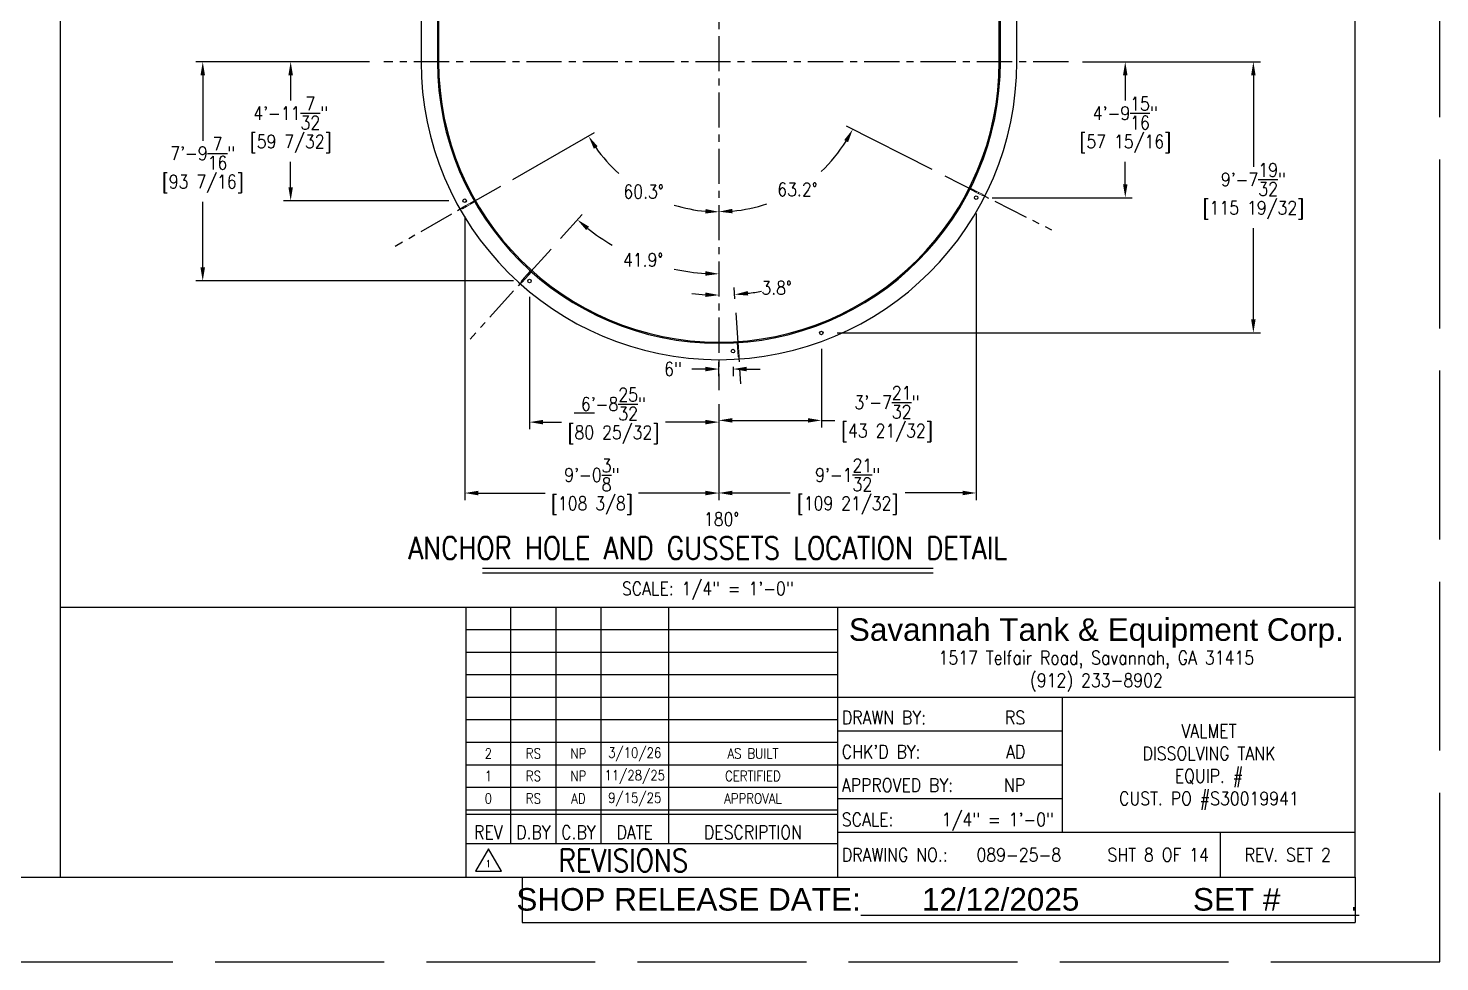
# Model space of a CAD drawing. Extents: x -965 to 2071, y 36 to 900.
# Drawn here: x 514 to 1116, y 36 to 434 of the extents above; entities that cross this region are included whole.
import ezdxf
from ezdxf.enums import TextEntityAlignment as Align

# ---------------------------------------------------------------- set-up
doc = ezdxf.new("R2010")
doc.units = 0
doc.header["$LTSCALE"] = 12
doc.header["$MEASUREMENT"] = 0
doc.header["$PDMODE"] = 33
doc.header["$PDSIZE"] = -0.5
doc.linetypes.add('AM_ISO02W050', pattern=[7.5, 6, -1.5])
doc.linetypes.add('CENTER', pattern=[2, 1.25, -0.25, 0.25, -0.25])
doc.layers.get('0').update_dxf_attribs({"linetype": 'CONTINUOUS'})
doc.layers.get('Defpoints').update_dxf_attribs({"linetype": 'CONTINUOUS'})
for name, color, linetype in [('CENTER', 6, 'CENTER'), ('DIM', 1, 'CONTINUOUS'), ('SHELL', 40, 'CONTINUOUS'), ('SHOP TAG', 11, 'CONTINUOUS'), ('TEXT', 4, 'CONTINUOUS')]:
    doc.layers.add(name, color=color, linetype=linetype)
doc.layers.add('Equipment-AM_0', color=7, linetype='CONTINUOUS', lineweight=50)
doc.styles.add('ROMANS', font='ROMANS.shx', dxfattribs={"width": 0.85, "height": 5.76})
doc.styles.get("Standard").update_dxf_attribs({"font": 'sanss___.ttf'})
doc.dimstyles.get("Standard").update_dxf_attribs({"dimtxt": 0.18, "dimasz": 0.18, "dimexe": 0.18, "dimexo": 0.0625, "dimgap": 0.09, "dimtad": 0, "dimtih": 1, "dimtoh": 1, "dimdec": 4, "dimzin": 0, "dimdsep": 46, "dimtxsty": 'Standard', "dimcen": 0.09, "dimadec": 0, "dimazin": 0, "dimtfac": 1, "dimtdec": 4, "dimtofl": 0, "dimtmove": 0, "dimatfit": 3, "dimfxl": 1, "dimtolj": 1, "dimtzin": 0, "dimarcsym": 0})

# ---------------------------------------------------------------- blocks, each defined once
blk = doc.blocks.new('*D222')
at = {"layer": 'Defpoints', "color": 0, "transparency": 16777216}
for p in [(727.96, 325.46), (808.73, 279.66), (727.96, 266.03)]:
    blk.add_point(p, dxfattribs=at)
at = {"layer": 'DIM', "color": 0, "lineweight": -2, "transparency": 16777216}
for p, q in [((727.96, 319.46), (727.96, 263.03)), ((808.73, 273.66), (808.73, 263.03)), ((733.72, 266.03), (741.55, 266.03)), ((802.97, 266.03), (785.9, 266.03))]:
    blk.add_line(p, q, dxfattribs=at)
at = {"layer": 'DIM', "color": 0, "transparency": 16777216}
for points in [[(733.72, 266.99), (733.72, 265.07), (727.96, 266.03)], [(802.97, 266.99), (802.97, 265.07), (808.73, 266.03)]]:
    blk.add_solid(points, dxfattribs=at)
at = {"layer": 'DIM', "color": 0, "transparency": 16777216, "char_height": 5.76, "attachment_point": 5, "style": 'ROMANS'}
for s, insert in [('\\A1;6\'-8{\\H1x;\\S25/32;}"', (763.73, 273.71)), ('\\A1;[80 25/32]', (763.73, 260.68))]:
    blk.add_mtext(s, dxfattribs=dict(at, insert=insert))
blk = doc.blocks.new('*D223')
at = {"layer": 'Defpoints', "color": 0, "transparency": 16777216}
for p in [(852.38, 303.29), (808.73, 279.66), (852.38, 266.78)]:
    blk.add_point(p, dxfattribs=at)
at = {"layer": 'DIM', "color": 0, "lineweight": -2, "transparency": 16777216}
for p, q in [((852.38, 297.29), (852.38, 263.78)), ((808.73, 273.66), (808.73, 263.78)), ((814.49, 266.78), (846.62, 266.78)), ((852.38, 266.78), (858.14, 266.78))]:
    blk.add_line(p, q, dxfattribs=at)
at = {"layer": 'DIM', "color": 0, "transparency": 16777216}
for points in [[(814.49, 267.74), (814.49, 265.82), (808.73, 266.78)], [(846.62, 267.74), (846.62, 265.82), (852.38, 266.78)]]:
    blk.add_solid(points, dxfattribs=at)
at = {"layer": 'DIM', "color": 0, "transparency": 16777216, "char_height": 5.76, "attachment_point": 5, "style": 'ROMANS'}
for s, insert in [('\\A1;3\'-7{\\H1x;\\S21/32;}"', (880.32, 274.46)), ('\\A1;[43 21/32]', (880.32, 261.44))]:
    blk.add_mtext(s, dxfattribs=dict(at, insert=insert))
blk = doc.blocks.new('*D224')
at = {"layer": 'Defpoints', "color": 0, "transparency": 16777216}
for p in [(700.35, 359.67), (808.73, 279.66), (700.35, 235.8)]:
    blk.add_point(p, dxfattribs=at)
at = {"layer": 'DIM', "color": 0, "lineweight": -2, "transparency": 16777216}
for p, q in [((700.35, 353.67), (700.35, 232.8)), ((808.73, 273.66), (808.73, 232.8)), ((706.11, 235.8), (734.7, 235.8)), ((802.97, 235.8), (774.38, 235.8))]:
    blk.add_line(p, q, dxfattribs=at)
at = {"layer": 'DIM', "color": 0, "transparency": 16777216}
for points in [[(706.11, 236.76), (706.11, 234.84), (700.35, 235.8)], [(802.97, 236.76), (802.97, 234.84), (808.73, 235.8)]]:
    blk.add_solid(points, dxfattribs=at)
at = {"layer": 'DIM', "color": 0, "transparency": 16777216, "char_height": 5.76, "attachment_point": 5, "style": 'ROMANS'}
for s, insert in [('\\A1;9\'-0{\\H1x;\\S3/8;}"', (754.54, 243.48)), ('\\A1;[108 3/8]', (754.54, 230.45))]:
    blk.add_mtext(s, dxfattribs=dict(at, insert=insert))
blk = doc.blocks.new('*D226')
at = {"layer": 'Defpoints', "color": 0, "transparency": 16777216}
for p in [(957.68, 419.64), (919.13, 361.7), (981.93, 361.7)]:
    blk.add_point(p, dxfattribs=at)
at = {"layer": 'DIM', "color": 0, "lineweight": -2, "transparency": 16777216}
for p, q in [((963.68, 419.64), (984.93, 419.64)), ((981.93, 413.88), (981.93, 403.06)), ((981.93, 367.46), (981.93, 377)), ((925.13, 361.7), (984.93, 361.7))]:
    blk.add_line(p, q, dxfattribs=at)
at = {"layer": 'DIM', "color": 0, "transparency": 16777216}
for points in [[(980.97, 413.88), (982.89, 413.88), (981.93, 419.64)], [(980.97, 367.46), (982.89, 367.46), (981.93, 361.7)]]:
    blk.add_solid(points, dxfattribs=at)
at = {"layer": 'DIM', "color": 0, "transparency": 16777216, "char_height": 5.76, "attachment_point": 5, "style": 'ROMANS'}
for s, insert in [('\\A1;4\'-9{\\H1x;\\S15/16;}"', (981.93, 397.71)), ('\\A1;[57 15/16]', (981.93, 384.68))]:
    blk.add_mtext(s, dxfattribs=dict(at, insert=insert))
blk = doc.blocks.new('*D227')
at = {"layer": 'Defpoints', "color": 0, "transparency": 16777216}
for p in [(957.68, 419.64), (853.13, 304.04), (1036.54, 304.04)]:
    blk.add_point(p, dxfattribs=at)
at = {"layer": 'DIM', "color": 0, "lineweight": -2, "transparency": 16777216}
for p, q in [((963.68, 419.64), (1039.54, 419.64)), ((1036.54, 413.88), (1036.54, 374.81)), ((1036.54, 309.8), (1036.54, 348.75)), ((859.13, 304.04), (1039.54, 304.04))]:
    blk.add_line(p, q, dxfattribs=at)
at = {"layer": 'DIM', "color": 0, "transparency": 16777216}
for points in [[(1035.58, 413.88), (1037.5, 413.88), (1036.54, 419.64)], [(1035.58, 309.8), (1037.5, 309.8), (1036.54, 304.04)]]:
    blk.add_solid(points, dxfattribs=at)
at = {"layer": 'DIM', "color": 0, "transparency": 16777216, "char_height": 5.76, "attachment_point": 5, "style": 'ROMANS'}
for s, insert in [('\\A1;9\'-7{\\H1x;\\S19/32;}"', (1036.54, 369.46)), ('\\A1;[115 19/32]', (1036.54, 356.43))]:
    blk.add_mtext(s, dxfattribs=dict(at, insert=insert))
blk = doc.blocks.new('*D228')
at = {"layer": 'Defpoints', "color": 0, "transparency": 16777216}
for p in [(665.81, 419.64), (626.16, 360.42), (699.6, 360.42)]:
    blk.add_point(p, dxfattribs=at)
at = {"layer": 'DIM', "color": 0, "lineweight": -2, "transparency": 16777216}
for p, q in [((659.81, 419.64), (623.16, 419.64)), ((626.16, 413.88), (626.16, 403.06)), ((626.16, 366.18), (626.16, 377)), ((693.6, 360.42), (623.16, 360.42))]:
    blk.add_line(p, q, dxfattribs=at)
at = {"layer": 'DIM', "color": 0, "transparency": 16777216}
for points in [[(625.2, 413.88), (627.12, 413.88), (626.16, 419.64)], [(625.2, 366.18), (627.12, 366.18), (626.16, 360.42)]]:
    blk.add_solid(points, dxfattribs=at)
at = {"layer": 'DIM', "color": 0, "transparency": 16777216, "char_height": 5.76, "attachment_point": 5, "style": 'ROMANS'}
for s, insert in [('\\A1;4\'-11{\\H1x;\\S7/32;}"', (626.16, 397.71)), ('\\A1;[59 7/32]', (626.16, 384.68))]:
    blk.add_mtext(s, dxfattribs=dict(at, insert=insert))
blk = doc.blocks.new('*D229')
at = {"layer": 'Defpoints', "color": 0, "transparency": 16777216}
for p in [(665.81, 419.64), (588.68, 326.21), (727.21, 326.21)]:
    blk.add_point(p, dxfattribs=at)
at = {"layer": 'DIM', "color": 0, "lineweight": -2, "transparency": 16777216}
for p, q in [((659.81, 419.64), (585.68, 419.64)), ((588.68, 413.88), (588.68, 385.95)), ((588.68, 331.97), (588.68, 359.89)), ((721.21, 326.21), (585.68, 326.21))]:
    blk.add_line(p, q, dxfattribs=at)
at = {"layer": 'DIM', "color": 0, "transparency": 16777216}
for points in [[(587.72, 413.88), (589.64, 413.88), (588.68, 419.64)], [(587.72, 331.97), (589.64, 331.97), (588.68, 326.21)]]:
    blk.add_solid(points, dxfattribs=at)
at = {"layer": 'DIM', "color": 0, "transparency": 16777216, "char_height": 5.76, "attachment_point": 5, "style": 'ROMANS'}
for s, insert in [('\\A1;7\'-9{\\H1x;\\S7/16;}"', (588.68, 380.6)), ('\\A1;[93 7/16]', (588.68, 367.57))]:
    blk.add_mtext(s, dxfattribs=dict(at, insert=insert))
blk = doc.blocks.new('*D240')
at = {"layer": 'Defpoints', "color": 0, "transparency": 16777216}
for p in [(808.73, 814.57), (935.67, 754.35), (858.77, 742.05), (904.91, 737.21), (808.73, 279.66)]:
    blk.add_point(p, dxfattribs=at)
at = {"layer": 'DIM', "color": 0, "lineweight": -2, "transparency": 16777216}
blk.add_line((899.67, 734.29), (873.3, 719.61), dxfattribs=at)
for start, end in [(70.32793, 85.7084), (33.4106, 49.66818)]:
    blk.add_arc((808.73, 683.64), 76.92, start, end, dxfattribs=at)
at = {"layer": 'DIM', "color": 0, "transparency": 16777216}
for points in [[(814.45, 759.38), (814.52, 761.3), (808.73, 760.55)], [(873.75, 726.49), (872.11, 725.49), (875.92, 721.07)]]:
    blk.add_solid(points, dxfattribs=at)
at = {"layer": 'DIM', "color": 0, "transparency": 16777216, "insert": (847.7, 749.95), "char_height": 5.76, "attachment_point": 5, "style": 'ROMANS'}
blk.add_mtext('\\A1;60.9°', dxfattribs=at)
blk = doc.blocks.new('*D241')
at = {"layer": 'Defpoints', "color": 0, "transparency": 16777216}
for p in [(760.51, 820.71), (808.73, 814.57), (772.2, 787.5), (787.88, 774.53), (808.73, 279.66)]:
    blk.add_point(p, dxfattribs=at)
at = {"layer": 'DIM', "color": 0, "lineweight": -2, "transparency": 16777216}
blk.add_line((774.19, 781.84), (778.78, 768.78), dxfattribs=at)
for start, end in [(82.92116, 86.46058), (112.91775, 116.45717)]:
    blk.add_arc((808.73, 683.64), 93.26, start, end, dxfattribs=at)
at = {"layer": 'DIM', "color": 0, "transparency": 16777216}
for points in [[(814.46, 775.76), (814.51, 777.67), (808.73, 776.89)], [(772.07, 770.43), (772.76, 768.64), (777.78, 771.61)]]:
    blk.add_solid(points, dxfattribs=at)
at = {"layer": 'DIM', "color": 0, "transparency": 16777216, "insert": (793.22, 775.59), "char_height": 5.76, "attachment_point": 5, "style": 'ROMANS'}
blk.add_mtext('\\A1;19.4°', dxfattribs=at)
blk = doc.blocks.new('*D242')
at = {"layer": 'Defpoints', "color": 0, "transparency": 16777216}
for p in [(808.73, 814.57), (682.5, 755.63), (782.67, 754.84), (713.09, 738.18), (808.73, 279.66)]:
    blk.add_point(p, dxfattribs=at)
at = {"layer": 'DIM', "color": 0, "lineweight": -2, "transparency": 16777216}
blk.add_line((718.3, 735.21), (745.47, 719.71), dxfattribs=at)
for start, end in [(94.35378, 109.25702), (130.23379, 145.9475)]:
    blk.add_arc((808.73, 683.64), 75.82, start, end, dxfattribs=at)
at = {"layer": 'DIM', "color": 0, "transparency": 16777216}
for points in [[(802.94, 760.2), (803.01, 758.28), (808.73, 759.46)], [(746.72, 725.58), (745.09, 726.6), (742.87, 721.2)]]:
    blk.add_solid(points, dxfattribs=at)
at = {"layer": 'DIM', "color": 0, "transparency": 16777216, "insert": (770.65, 749.2), "char_height": 5.76, "attachment_point": 5, "style": 'ROMANS'}
blk.add_mtext('\\A1;60.3°', dxfattribs=at)
blk = doc.blocks.new('*D244')
at = {"layer": 'Defpoints', "color": 0, "transparency": 16777216}
for p in [(808.73, 814.57), (737.14, 339.81), (766.38, 339.75), (702.66, 301.38), (808.73, 279.66)]:
    blk.add_point(p, dxfattribs=at)
at = {"layer": 'DIM', "color": 0, "lineweight": -2, "transparency": 16777216}
blk.add_line((741.15, 344.28), (750.36, 354.56), dxfattribs=at)
for start, end in [(231.76296, 239.77705), (257.78745, 266.34939)]:
    blk.add_arc((808.73, 419.64), 90.42, start, end, dxfattribs=at)
at = {"layer": 'DIM', "color": 0, "transparency": 16777216}
for points in [[(752.15, 347.88), (753.38, 349.35), (748.36, 352.32)], [(803, 330.36), (802.94, 328.44), (808.73, 329.22)]]:
    blk.add_solid(points, dxfattribs=at)
at = {"layer": 'DIM', "color": 0, "transparency": 16777216, "insert": (776.41, 335.19), "char_height": 5.76, "attachment_point": 5, "style": 'ROMANS'}
blk.add_mtext('\\A1;41.9°', dxfattribs=at)
blk = doc.blocks.new('*D245')
at = {"layer": 'Defpoints', "color": 0, "transparency": 16777216}
for p in [(808.73, 814.57), (904.95, 371.01), (831.69, 360.01), (950.51, 347.99), (808.73, 279.66)]:
    blk.add_point(p, dxfattribs=at)
at = {"layer": 'DIM', "color": 0, "lineweight": -2, "transparency": 16777216}
blk.add_line((899.6, 373.71), (863.08, 392.17), dxfattribs=at)
for start, end in [(312.98081, 328.02283), (275.16666, 288.61805)]:
    blk.add_arc((808.73, 419.64), 63.9, start, end, dxfattribs=at)
at = {"layer": 'DIM', "color": 0, "transparency": 16777216}
for points in [[(862.09, 386.27), (863.77, 385.33), (865.76, 390.82)], [(814.52, 355.04), (814.44, 356.96), (808.73, 355.74)]]:
    blk.add_solid(points, dxfattribs=at)
at = {"layer": 'DIM', "color": 0, "transparency": 16777216, "insert": (842.2, 365.21), "char_height": 5.76, "attachment_point": 5, "style": 'ROMANS'}
blk.add_mtext('\\A1;63.2°', dxfattribs=at)
blk = doc.blocks.new('*D246')
at = {"layer": 'Defpoints', "color": 0, "transparency": 16777216}
for p in [(808.73, 814.57), (767.43, 370.76), (715.59, 366.51), (670.74, 340.93), (808.73, 279.66)]:
    blk.add_point(p, dxfattribs=at)
at = {"layer": 'DIM', "color": 0, "lineweight": -2, "transparency": 16777216}
blk.add_line((720.8, 369.49), (755.75, 389.42), dxfattribs=at)
for start, end in [(214.85803, 228.13213), (252.6675, 264.84069)]:
    blk.add_arc((808.73, 419.64), 63.99, start, end, dxfattribs=at)
at = {"layer": 'DIM', "color": 0, "transparency": 16777216}
for points in [[(755.41, 382.55), (757.03, 383.58), (753.14, 387.93)], [(803.02, 356.87), (802.93, 354.95), (808.73, 355.65)]]:
    blk.add_solid(points, dxfattribs=at)
at = {"layer": 'DIM', "color": 0, "transparency": 16777216, "insert": (776.59, 364.3), "char_height": 5.76, "attachment_point": 5, "style": 'ROMANS'}
blk.add_mtext('\\A1;60.3°', dxfattribs=at)
blk = doc.blocks.new('*D282')
at = {"layer": 'Defpoints', "color": 0, "transparency": 16777216}
for p in [(814.73, 295.56), (808.73, 288.65), (808.73, 279.66)]:
    blk.add_point(p, dxfattribs=at)
at = {"layer": 'DIM', "color": 0, "lineweight": -2, "transparency": 16777216}
for p, q in [((808.73, 285.66), (808.73, 291.65)), ((814.73, 289.56), (814.73, 285.65)), ((802.97, 288.65), (797.21, 288.65)), ((820.49, 288.65), (826.25, 288.65))]:
    blk.add_line(p, q, dxfattribs=at)
at = {"layer": 'DIM', "color": 0, "transparency": 16777216}
for points in [[(802.97, 289.61), (802.97, 287.69), (808.73, 288.65)], [(820.49, 289.61), (820.49, 287.69), (814.73, 288.65)]]:
    blk.add_solid(points, dxfattribs=at)
at = {"layer": 'DIM', "color": 0, "transparency": 16777216, "insert": (789.14, 288.65), "char_height": 5.76, "attachment_point": 5, "style": 'ROMANS'}
blk.add_mtext('\\A1;6"', dxfattribs=at)
blk = doc.blocks.new('*D283')
at = {"layer": 'Defpoints', "color": 0, "transparency": 16777216}
for p in [(857.03, 820.68), (808.73, 814.57), (831.99, 784.84), (845.33, 787.47), (808.73, 279.66)]:
    blk.add_point(p, dxfattribs=at)
at = {"layer": 'DIM', "color": 0, "lineweight": -2, "transparency": 16777216}
blk.add_line((843.33, 781.81), (842.25, 778.74), dxfattribs=at)
for start, end in [(93.17868, 96.35736), (64.22694, 67.40562)]:
    blk.add_arc((808.73, 683.64), 103.84, start, end, dxfattribs=at)
at = {"layer": 'DIM', "color": 0, "transparency": 16777216}
for points in [[(802.94, 788.27), (803, 786.35), (808.73, 787.47)], [(848.28, 778.61), (848.97, 780.4), (843.25, 781.57)]]:
    blk.add_solid(points, dxfattribs=at)
at = {"layer": 'DIM', "color": 0, "transparency": 16777216, "insert": (826.24, 785.99), "char_height": 5.76, "attachment_point": 5, "style": 'ROMANS'}
blk.add_mtext('\\A1;19.4°', dxfattribs=at)
blk = doc.blocks.new('*D284')
at = {"layer": 'Defpoints', "color": 0, "transparency": 16777216}
for p in [(918.38, 360.95), (808.73, 279.66), (918.38, 235.83)]:
    blk.add_point(p, dxfattribs=at)
at = {"layer": 'DIM', "color": 0, "lineweight": -2, "transparency": 16777216}
for p, q in [((918.38, 354.95), (918.38, 232.83)), ((808.73, 273.66), (808.73, 232.83)), ((814.49, 235.83), (839.05, 235.83)), ((912.62, 235.83), (888.06, 235.83))]:
    blk.add_line(p, q, dxfattribs=at)
at = {"layer": 'DIM', "color": 0, "transparency": 16777216}
for points in [[(814.49, 236.79), (814.49, 234.87), (808.73, 235.83)], [(912.62, 236.79), (912.62, 234.87), (918.38, 235.83)]]:
    blk.add_solid(points, dxfattribs=at)
at = {"layer": 'DIM', "color": 0, "transparency": 16777216, "char_height": 5.76, "attachment_point": 5, "style": 'ROMANS'}
for s, insert in [('\\A1;9\'-1{\\H1x;\\S21/32;}"', (863.56, 243.51)), ('\\A1;[109 21/32]', (863.56, 230.48))]:
    blk.add_mtext(s, dxfattribs=dict(at, insert=insert))
blk = doc.blocks.new('*D285')
at = {"layer": 'Defpoints', "color": 0, "transparency": 16777216}
for p in [(808.73, 814.57), (810.94, 320.2), (815.89, 312.65), (808.73, 279.66), (817.91, 282.41)]:
    blk.add_point(p, dxfattribs=at)
at = {"layer": 'DIM', "color": 0, "lineweight": -2, "transparency": 16777216}
blk.add_line((815.49, 318.64), (815.17, 323.39), dxfattribs=at)
for start, end in [(263.36273, 266.68137), (277.14786, 280.46649)]:
    blk.add_arc((808.73, 419.64), 99.46, start, end, dxfattribs=at)
at = {"layer": 'DIM', "color": 0, "transparency": 16777216}
for points in [[(803, 321.3), (802.94, 319.38), (808.73, 320.18)], [(821.2, 319.99), (821.01, 321.91), (815.37, 320.4)]]:
    blk.add_solid(points, dxfattribs=at)
at = {"layer": 'DIM', "color": 0, "transparency": 16777216, "insert": (833.32, 323.26), "char_height": 5.76, "attachment_point": 5, "style": 'ROMANS'}
blk.add_mtext('\\A1;3.8°', dxfattribs=at)

msp = doc.modelspace()

# ---------------------------------------------------------------- linework, layer by layer
for p, q in [((528, 72), (528, 888)), ((1080, 72), (1080, 888)), ((528, 187.2), (1080, 187.2)), ((700.834859, 187.2), (700.834859, 72)), ((720.034859, 86.4), (720.034859, 187.2)), ((739.234859, 187.2), (739.234859, 86.4)), ((758.434859, 187.2), (758.434859, 86.4)), ((787.234859, 187.2), (787.234859, 86.4)), ((859.2, 187.2), (859.2, 72)), ((700.834859, 177.6), (859.2, 177.6)), ((700.834859, 168), (859.2, 168)), ((700.834859, 158.4), (859.2, 158.4)), ((700.834859, 148.8), (1080, 148.8)), ((955.2, 91.2), (955.2, 148.8)), ((700.834859, 139.2), (859.2, 139.2)), ((859.2, 134.4), (955.2, 134.4)), ((700.834859, 129.6), (859.2, 129.6)), ((700.834859, 120), (955.2, 120)), ((700.834859, 110.4), (859.2, 110.4)), ((859.2, 105.6), (955.2, 105.6)), ((700.834859, 100.8), (859.2, 100.8)), ((700.834859, 98.88), (859.2, 98.88)), ((859.2, 91.2), (1080, 91.2)), ((1022.4, 91.2), (1022.4, 72)), ((700.834859, 86.4), (859.2, 86.4)), ((-24, 72), (1080, 72))]:
    msp.add_line(p, q)
at = {"layer": 'CENTER'}
for p, q in [((808.727548, 814.570293), (808.727548, 279.655073)), ((957.683258, 419.636051), (665.808433, 419.636051)), ((904.952625, 371.007104), (950.506808, 347.985538)), ((715.590715, 366.514482), (670.738674, 340.93265)), ((737.138985, 339.814697), (702.663976, 301.375012)), ((815.88808, 312.654288), (817.91236, 282.41058)), ((755.722384, 269.884232), (746.951016, 269.884232))]:
    msp.add_line(p, q, dxfattribs=at)
at = {"layer": 'Defpoints', "linetype": 'AM_ISO02W050'}
for p, q in [((1116, 36), (1116, 900)), ((-36, 36), (1116, 36))]:
    msp.add_line(p, q, dxfattribs=at)
at = {"layer": 'DIM'}
for p, q in [((708, 203.733198), (900, 203.733198)), ((708, 201.813198), (900, 201.813198))]:
    msp.add_line(p, q, dxfattribs=at)
for centre in [(700.352548, 360.417301), (918.383798, 361.698551), (727.958486, 326.208645), (852.383798, 304.042301), (814.727548, 296.310433)]:
    msp.add_circle(centre, 0.75, dxfattribs=at)
at = {"layer": 'Equipment-AM_0', "lineweight": 18}
for p, q in [((915.719603, 365.285721), (915.937594, 365.735778)), ((919.282085, 363.485361), (915.719603, 365.285721)), ((919.507606, 363.931612), (915.937594, 365.735778)), ((919.282085, 363.485361), (919.507606, 363.931612)), ((921.067092, 362.583278), (919.282085, 363.485361)), ((921.292612, 363.02953), (919.507606, 363.931612)), ((921.067092, 362.583278), (921.292612, 363.02953)), ((699.154439, 357.427685), (700.890367, 358.420937)), ((699.154439, 357.427685), (699.402752, 356.993702)), ((699.402752, 356.993702), (701.138681, 357.986955)), ((700.890367, 358.420937), (704.362225, 360.407443)), ((700.890367, 358.420937), (701.138681, 357.986955)), ((701.138681, 357.986955), (704.610453, 359.973412)), ((704.362225, 360.407443), (704.486382, 360.190452)), ((724.414916, 326.001777), (725.750261, 327.490688)), ((724.414916, 326.001777), (724.787144, 325.667941)), ((724.787144, 325.667941), (726.122488, 327.156852)), ((725.750261, 327.490688), (728.419531, 330.466929)), ((725.750261, 327.490688), (726.122488, 327.156852)), ((726.122488, 327.156852), (728.793177, 330.134674)), ((728.419531, 330.466929), (728.793177, 330.134674)), ((816.492172, 299.885391), (816.990914, 299.920901)), ((816.759161, 295.89644), (816.492172, 299.885391)), ((816.759161, 295.89644), (817.258045, 295.929831)), ((816.892727, 293.900905), (816.759161, 295.89644)), ((817.258045, 295.929831), (816.990914, 299.920901)), ((817.391611, 293.934296), (817.258045, 295.929831)), ((816.892727, 293.900905), (817.391611, 293.934296))]:
    msp.add_line(p, q, dxfattribs=at)
at = {"layer": 'SHELL'}
for p, q in [((681.727548, 683.636051), (681.727548, 419.636051)), ((935.727548, 419.636051), (935.727548, 683.636051))]:
    msp.add_line(p, q, dxfattribs=at)
for points in [[(928.727548, 683.636051, 1), (688.727548, 683.636051), (688.727548, 419.636051, 1), (928.727548, 419.636051)], [(928.227548, 683.636051, 1), (689.227548, 683.636051), (689.227548, 419.636051, 1), (928.227548, 419.636051)]]:
    msp.add_lwpolyline(points, format="xyb", close=True, dxfattribs=at)
msp.add_arc((808.727548, 419.636051), 127, 180, 0, dxfattribs=at)
at = {"layer": 'SHOP TAG'}
for p, q in [((724.8, 72), (724.8, 52.8)), ((1080, 72), (1080, 52.8)), ((724.8, 52.8), (1080, 52.8))]:
    msp.add_line(p, q, dxfattribs=at)
at = {"layer": 'TEXT'}
for p, q in [((710.434859, 84.20148), (704.892296, 74.60148)), ((715.977421, 74.60148), (710.434859, 84.20148)), ((704.892296, 74.60148), (715.977421, 74.60148))]:
    msp.add_line(p, q, dxfattribs=at)

# ---------------------------------------------------------------- texts
at = {"layer": 'DIM', "style": 'ROMANS', "width": 0.85}
msp.add_text('180%%D', height=5.76, dxfattribs=at).set_placement((809.868488, 224.682757), align=Align.MIDDLE_CENTER)
for s, height, p in [('ANCHOR HOLE AND GUSSETS LOCATION DETAIL', 9.6, (804, 207.573198)), ('SCALE: 1/4" = 1\'-0"', 5.76, (804, 192.213198))]:
    msp.add_text(s, height=height, dxfattribs=at).set_placement(p, align=Align.CENTER)
at = {"layer": 'SHOP TAG'}
msp.add_text('SHOP RELEASE DATE:%%U       12/12/2025             SET #        .', height=9.6, dxfattribs=at).set_placement((901.97319, 62.608987), align=Align.MIDDLE_CENTER)
at = {"layer": 'TEXT'}
msp.add_text('Savannah Tank & Equipment Corp.', height=9.6, dxfattribs=at).set_placement((969.6, 177.6), align=Align.MIDDLE_CENTER)
at = {"layer": 'TEXT', "style": 'ROMANS', "width": 0.85}
for s, height, p in [('1517 Telfair Road, Savannah, GA 31415', 5.76, (969.6, 165.6)), ('(912) 233-8902', 5.76, (969.6, 156)), ('VALMET', 5.76, (1017.6, 134.4)), ('DISSOLVING TANK', 5.76, (1017.6, 124.8)), ('EQUIP. #', 5.76, (1017.6, 115.2)), ('CUST. PO #S30019941', 5.76, (1017.6, 105.6)), ('REV. SET 2', 5.76, (1051.2, 81.6)), ('1', 2.88, (710.434859, 77.80148)), ('REVISIONS', 9.6, (768.034859, 79.2))]:
    msp.add_text(s, height=height, dxfattribs=at).set_placement(p, align=Align.MIDDLE_CENTER)
for s, p in [('DRAWN BY:', (861.12, 140.096338)), ("CHK'D BY:", (861.12, 125.519024)), ('APPROVED BY:', (861.12, 111.296338)), ('SCALE:', (861.12, 96.639409)), ('SCALE:', (861.12, 96.637291)), ('DRAWING NO.:', (861.12, 81.6)), ('089-25-8', (918.514066, 81.6))]:
    msp.add_text(s, height=5.76, dxfattribs=at).set_placement(p, align=Align.MIDDLE_LEFT)
for s, p in [('RS', (939.271871, 140.096338)), ('AD', (939.271871, 125.519024)), ('NP', (939.271871, 111.296338)), ('1/4" = 1\'-0"', (951.507885, 96.637291)), ('SHT 8 OF 14', (1017.594046, 81.6))]:
    msp.add_text(s, height=5.76, dxfattribs=at).set_placement(p, align=Align.MIDDLE_RIGHT)
for s, height, p in [('2', 4.32, (710.434859, 124.8)), ('RS', 4.32, (729.634859, 124.8)), ('NP', 4.32, (748.834859, 124.8)), ('3/10/26', 4.32, (772.834859, 124.8)), ('AS BUILT', 4.32, (823.217429, 124.8)), ('1', 4.32, (710.434859, 115.2)), ('RS', 4.32, (729.634859, 115.2)), ('NP', 4.32, (748.834859, 115.2)), ('11/28/25', 4.32, (772.834859, 115.2)), ('CERTIFIED', 4.32, (823.217429, 115.2)), ('9/15/25', 4.32, (772.834859, 105.6)), ('0', 4.32, (710.434859, 105.6)), ('RS', 4.32, (729.634859, 105.6)), ('AD', 4.32, (748.834859, 105.6)), ('APPROVAL', 4.32, (823.217429, 105.6)), ('REV', 5.76, (710.434859, 91.2)), ('D.BY', 5.76, (729.634859, 91.2)), ('C.BY', 5.76, (748.834859, 91.2)), ('DATE', 5.76, (772.834859, 91.2)), ('DESCRIPTION', 5.76, (823.217429, 91.2))]:
    msp.add_text(s, height=height, dxfattribs=at).set_placement(p, align=Align.MIDDLE)

# ---------------------------------------------------------------- dimensions: what is measured, and where the dimension line sits
at = {"layer": 'DIM'}
for base, line1, line2, picture, middle in [((787.877925, 774.532586), ((772.196624, 787.496591), (760.512879, 820.714477)), ((808.727548, 814.570293), (808.727548, 279.655073)), '*D241', (793.220314, 775.594806)), ((831.986642, 784.835007), ((808.727548, 814.570293), (808.727548, 279.655073)), ((845.326211, 787.472741), (857.031621, 820.682998)), '*D283', (826.23708, 785.986578)), ((810.943078, 320.201168), ((808.727548, 814.570293), (808.727548, 279.655073)), ((815.88808, 312.654288), (817.91236, 282.41058)), '*D285', (833.320059, 323.264826))]:
    dim = msp.add_angular_dim_2l(base=base, line1=line1, line2=line2, dimstyle='Standard', override={"dimscale": 48, "dimtxt": 5.76, "dimasz": 0.12, "dimexe": 0.0625, "dimexo": 0.125, "dimgap": 0.1, "dimzin": 3, "dimlunit": 4, "dimpost": '\\X', "dimtxsty": 'ROMANS', "dimcen": 0, "dimadec": 1}, dxfattribs=at)
    dim.commit()
    dim.dimension.update_dxf_attribs({"geometry": picture, "text_midpoint": middle, "dimtype": 162})
for base, line1, line2, picture, middle in [((767.425084, 370.762653), ((715.590715, 366.514482), (670.738674, 340.93265)), ((808.727548, 814.570293), (808.727548, 279.655073)), '*D246', (776.587816, 364.304865)), ((782.670761, 754.837935), ((713.091938, 738.182823), (682.504645, 755.628606)), ((808.727548, 814.570293), (808.727548, 279.655073)), '*D242', (770.645073, 749.198155)), ((766.383488, 339.746695), ((808.727548, 814.570293), (808.727548, 279.655073)), ((737.138985, 339.814697), (702.663976, 301.375012)), '*D244', (776.407579, 335.192293)), ((858.770786, 742.048629), ((808.727548, 814.570293), (808.727548, 279.655073)), ((904.910165, 737.212395), (935.672407, 754.347804)), '*D240', (847.697459, 749.951214)), ((831.69204, 360.008061), ((808.727548, 814.570293), (808.727548, 279.655073)), ((904.952625, 371.007104), (950.506808, 347.985538)), '*D245', (842.20384, 365.209927))]:
    dim = msp.add_angular_dim_2l(base=base, line1=line1, line2=line2, dimstyle='Standard', override={"dimscale": 48, "dimtxt": 5.76, "dimasz": 0.12, "dimexe": 0.0625, "dimexo": 0.125, "dimgap": 0.1, "dimzin": 3, "dimlunit": 4, "dimpost": '\\X', "dimtxsty": 'ROMANS', "dimcen": 0, "dimadec": 1}, dxfattribs=at)
    dim.commit()
    dim.dimension.update_dxf_attribs({"geometry": picture, "text_midpoint": middle})
for base, p2, picture, middle in [((588.683866, 326.208645), (727.208486, 326.208645), '*D229', (588.683866, 372.922348)), ((626.163143, 360.417301), (699.602548, 360.417301), '*D228', (626.163143, 390.026676))]:
    dim = msp.add_linear_dim(base=base, p1=(665.808433, 419.636051), p2=p2, angle=90, dimstyle='Standard', override={"dimscale": 48, "dimtxt": 5.76, "dimasz": 0.12, "dimexe": 0.0625, "dimexo": 0.125, "dimgap": 0.02, "dimdec": 5, "dimzin": 3, "dimlunit": 4, "dimpost": '\\X', "dimtxsty": 'ROMANS', "dimcen": 0}, dxfattribs=at)
    dim.commit()
    dim.dimension.update_dxf_attribs({"geometry": picture, "text_midpoint": middle})
for base, p2, picture, middle in [((1036.537883, 304.042301), (853.133798, 304.042301), '*D227', (1036.537883, 361.776676)), ((981.928139, 361.698551), (919.133798, 361.698551), '*D226', (981.928139, 390.026676))]:
    dim = msp.add_linear_dim(base=base, p1=(957.683258, 419.636051), p2=p2, angle=90, dimstyle='Standard', override={"dimscale": 48, "dimtxt": 5.76, "dimasz": 0.12, "dimexe": 0.0625, "dimexo": 0.125, "dimgap": 0.02, "dimdec": 5, "dimzin": 3, "dimlunit": 4, "dimpost": '\\X', "dimtxsty": 'ROMANS', "dimcen": 0}, dxfattribs=at)
    dim.commit()
    dim.dimension.update_dxf_attribs({"geometry": picture, "text_midpoint": middle, "dimtype": 160})
for base, p2, picture, middle in [((700.352548, 235.801365), (700.352548, 359.667301), '*D224', (754.540048, 235.801365)), ((918.383798, 235.828214), (918.383798, 360.948551), '*D284', (863.555673, 235.828214))]:
    dim = msp.add_linear_dim(base=base, p1=(808.727548, 279.655073), p2=p2, dimstyle='Standard', override={"dimscale": 48, "dimtxt": 5.76, "dimasz": 0.12, "dimexe": 0.0625, "dimexo": 0.125, "dimgap": 0.02, "dimdec": 5, "dimzin": 3, "dimlunit": 4, "dimpost": '\\X', "dimtxsty": 'ROMANS', "dimcen": 0}, dxfattribs=at)
    dim.commit()
    dim.dimension.update_dxf_attribs({"geometry": picture, "text_midpoint": middle})
for base, p1, p2, override, picture, middle in [((727.958486, 266.03098), (808.727548, 279.655073), (727.958486, 325.458645), {"dimscale": 48, "dimtxt": 5.76, "dimasz": 0.12, "dimexe": 0.0625, "dimexo": 0.125, "dimgap": 0.02, "dimdec": 5, "dimzin": 3, "dimlunit": 4, "dimpost": '\\X', "dimtxsty": 'ROMANS', "dimcen": 0}, '*D222', (763.726715, 266.03098)), ((852.383798, 266.783826), (808.727548, 279.655073), (852.383798, 303.292301), {"dimscale": 48, "dimtxt": 5.76, "dimasz": 0.12, "dimexe": 0.0625, "dimexo": 0.125, "dimgap": 0.02, "dimdec": 5, "dimzin": 3, "dimlunit": 4, "dimpost": '\\X', "dimtxsty": 'ROMANS', "dimcen": 0}, '*D223', (880.319798, 266.783826)), ((808.727548, 288.653746), (814.727548, 295.560433), (808.727548, 279.655073), {"dimscale": 48, "dimtxt": 5.76, "dimasz": 0.12, "dimexe": 0.0625, "dimexo": 0.125, "dimgap": 0.1, "dimzin": 3, "dimlunit": 4, "dimpost": '\\X', "dimtxsty": 'ROMANS', "dimcen": 0}, '*D282', (789.143548, 288.653746))]:
    dim = msp.add_linear_dim(base=base, p1=p1, p2=p2, dimstyle='Standard', override=override, dxfattribs=at)
    dim.commit()
    dim.dimension.update_dxf_attribs({"geometry": picture, "text_midpoint": middle, "dimtype": 160})

doc.saveas('drawing.dxf')
